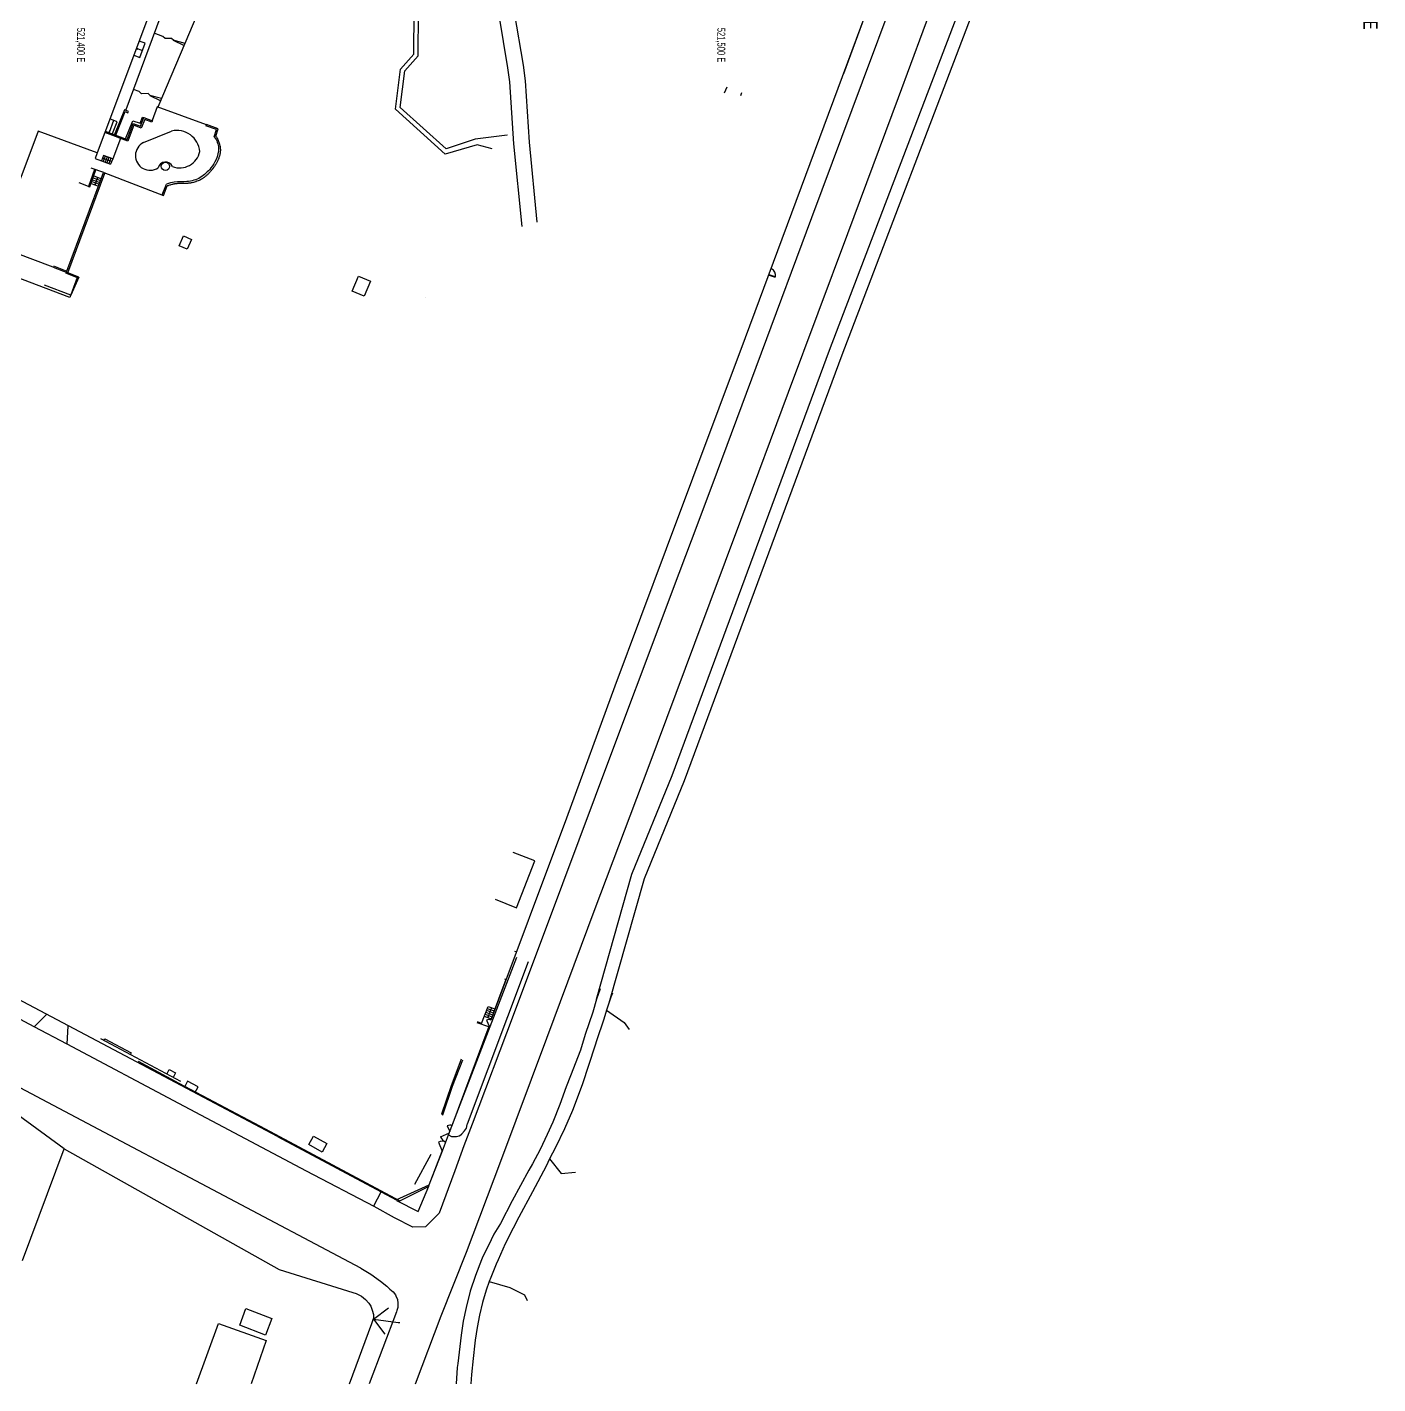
# Model space of a CAD drawing. Header units: millimetres. Extents: x 521005098 to 522149999836, y 174611071 to 175300000107.
# Drawn here: x 521890210998 to 522101158671, y 174699999600 to 174911895531 of the extents above; entities that cross this region are included whole.
import ezdxf
from ezdxf.enums import TextEntityAlignment as Align

# ---------------------------------------------------------------- set-up
doc = ezdxf.new("R2010")
doc.units = ezdxf.units.MM
doc.header["$LTSCALE"] = 200
for name, color, linetype in [('0-35TEXT', 3, 'Continuous'), ('siteplan$0$0-35TEXT', 3, 'Continuous'), ('siteplan$0$siteplan$0$10', 1, 'Continuous'), ('siteplan$0$siteplan$0$14', 1, 'Continuous'), ('siteplan$0$siteplan$0$15', 1, 'Continuous'), ('siteplan$0$siteplan$0$19', 1, 'Continuous'), ('siteplan$0$siteplan$0$20', 1, 'Continuous'), ('siteplan$0$siteplan$0$22', 1, 'Continuous'), ('siteplan$0$siteplan$0$25', 1, 'Continuous'), ('siteplan$0$siteplan$0$28', 1, 'Continuous'), ('siteplan$0$siteplan$0$34', 1, 'Continuous'), ('siteplan$0$siteplan$0$46', 1, 'Continuous'), ('siteplan$0$siteplan$0$5', 1, 'Continuous'), ('siteplan$0$siteplan$0$8', 1, 'Continuous'), ('siteplan$0$siteplan$0$9', 1, 'Continuous'), ('siteplan$0$siteplan$0$Grid-txt', 1, 'Continuous')]:
    doc.layers.add(name, color=color, linetype=linetype)
doc.layers.get('siteplan$0$0-35TEXT').off()
doc.styles.add('siteplan$0$siteplan$0$Arial', font='arial.ttf', dxfattribs={"width": 0.65})

# ---------------------------------------------------------------- blocks, each defined once
blk = doc.blocks.new('siteplan$0$siteplan')
at = {"layer": 'siteplan$0$siteplan$0$10', "color": 8}
for p, q in [((21515.53, 74761.43), (21555.44, 74865.98)), ((21517.48, 74760.69), (21557.38, 74865.23)), ((21490.94, 74695.01), (21515.53, 74761.43)), ((21492.89, 74694.25), (21517.48, 74760.69)), ((21484.67, 74679.62), (21490.94, 74695.01)), ((21486.65, 74678.94), (21492.89, 74694.25)), ((21479.12, 74660.06), (21484.67, 74679.62)), ((21481.13, 74659.49), (21486.65, 74678.94)), ((21479.69, 74661.69), (21479.12, 74660.06)), ((21479.12, 74660.06), (21478.56, 74658.06)), ((21481.38, 74660.38), (21480.69, 74658.38)), ((21481.62, 74661), (21481.38, 74660.38)), ((21478.56, 74658.06), (21477.38, 74654.56)), ((21480.69, 74658.38), (21480.25, 74656.94)), ((21480.25, 74656.94), (21479.12, 74653.56)), ((21477.38, 74654.56), (21476.62, 74652.12)), ((21479.12, 74653.56), (21478.94, 74652.88)), ((21476.62, 74652.12), (21475.06, 74648.12)), ((21478.94, 74652.88), (21476.88, 74646.69)), ((21475.06, 74648.12), (21474.38, 74646.38)), ((21474.38, 74646.38), (21473.38, 74643.62)), ((21476.88, 74646.69), (21475.38, 74642.69)), ((21473.38, 74643.62), (21472.31, 74640.88)), ((21475.38, 74642.69), (21474.12, 74639.81)), ((21472.31, 74640.88), (21471.44, 74638.94)), ((21471.44, 74638.94), (21470.31, 74636.62)), ((21474.12, 74639.81), (21472.75, 74636.94)), ((21470.31, 74636.62), (21469.12, 74634.38)), ((21472.75, 74636.94), (21471.81, 74635.12)), ((21469.12, 74634.38), (21468.56, 74633.38)), ((21471.25, 74634), (21469.12, 74630)), ((21471.81, 74635.12), (21471.25, 74634)), ((21468.56, 74633.38), (21465.94, 74628.56)), ((21469.12, 74630), (21467, 74626.06)), ((21465.94, 74628.56), (21464.12, 74625.06)), ((21467, 74626.06), (21466.12, 74624.31)), ((21464.12, 74625.06), (21463.12, 74623.38)), ((21466.12, 74624.31), (21464.88, 74621.88)), ((21462.25, 74621.62), (21461.38, 74619.88)), ((21463.12, 74623.38), (21462.25, 74621.62)), ((21464.88, 74621.88), (21463.75, 74619.38)), ((21461.19, 74619.38), (21460.25, 74616.94)), ((21461.38, 74619.88), (21461.19, 74619.38)), ((21463.75, 74619.38), (21463.44, 74618.69)), ((21463.44, 74618.69), (21462.62, 74616.62)), ((21460.25, 74616.94), (21459.38, 74614.5)), ((21462.38, 74616), (21461.88, 74614.62)), ((21462.62, 74616.62), (21462.38, 74616)), ((21459.38, 74614.5), (21458.75, 74611.94)), ((21461.88, 74614.62), (21461.31, 74612.69)), ((21458.75, 74611.94), (21458.31, 74609.81)), ((21460.88, 74610.75), (21460.5, 74608.81)), ((21461.31, 74612.69), (21460.88, 74610.75)), ((21458.31, 74609.81), (21458, 74607.62)), ((21460.5, 74608.81), (21460.19, 74606.81)), ((21458, 74607.62), (21457.5, 74603.19)), ((21460.19, 74606.81), (21460.12, 74606.38)), ((21460.12, 74606.38), (21459.88, 74603.94)), ((21457.38, 74602.56), (21457.2, 74600)), ((21457.5, 74603.19), (21457.38, 74602.56)), ((21459.88, 74603.94), (21459.62, 74601.44)), ((21459.62, 74601.44), (21459.48, 74600))]:
    blk.add_line(p, q, dxfattribs=at)
at = {"layer": 'siteplan$0$siteplan$0$14', "color": 8}
for p, q in [((21528.37, 74824.16), (21520.62, 74803.28)), ((21520.62, 74803.28), (21512.72, 74782.13)), ((21512.72, 74782.13), (21504.86, 74760.95)), ((21504.86, 74760.95), (21497.13, 74740.26)), ((21497.13, 74740.26), (21493.89, 74731.64)), ((21493.89, 74731.64), (21491.11, 74724.2)), ((21491.11, 74724.2), (21489.04, 74718.66)), ((21489.04, 74718.66), (21481.48, 74698.56)), ((21481.48, 74698.56), (21473.8, 74678.1)), ((21473.8, 74678.1), (21466.09, 74657.52)), ((21391.32, 74655.77), (21374.88, 74664.47)), ((21466.09, 74657.52), (21459.71, 74640.58)), ((21396.47, 74653.06), (21391.32, 74655.77)), ((21413.89, 74643.8), (21396.47, 74653.06)), ((21433.85, 74633.24), (21413.89, 74643.8)), ((21459.71, 74640.58), (21458.41, 74637.18)), ((21458.41, 74637.18), (21456.98, 74633.27)), ((21444.4, 74627.72), (21433.85, 74633.24)), ((21456.98, 74633.27), (21454.54, 74626.64)), ((21447.6, 74625.94), (21444.4, 74627.72)), ((21450.44, 74624.47), (21447.6, 74625.94)), ((21454.54, 74626.64), (21452.42, 74624.52)), ((21452.42, 74624.52), (21450.44, 74624.47)), ((21416.68, 74600), (21420.12, 74609.44)), ((21420.12, 74609.44), (21427.56, 74606.75)), ((21427.56, 74606.75), (21425.19, 74600))]:
    blk.add_line(p, q, dxfattribs=at)
at = {"layer": 'siteplan$0$siteplan$0$15', "color": 8}
for p, q in [((21480.69, 74658.38), (21483.44, 74656.44)), ((21483.44, 74656.44), (21484.24, 74655.34)), ((21471.81, 74635.12), (21473.62, 74632.88)), ((21473.62, 74632.88), (21475.83, 74633.06)), ((21462.38, 74616), (21465.62, 74615.06)), ((21465.62, 74615.06), (21467.88, 74613.88)), ((21467.88, 74613.88), (21468.28, 74613.04))]:
    blk.add_line(p, q, dxfattribs=at)
at = {"layer": 'siteplan$0$siteplan$0$19', "color": 8}
for p, q in [((21412.37, 74817.21), (21405.64, 74798.99)), ((21410.65, 74799.43), (21416.94, 74814.17)), ((21411.38, 74810.45), (21410.06, 74810.94)), ((21411.76, 74810.11), (21411.38, 74810.45)), ((21412.77, 74810.14), (21411.76, 74810.11)), ((21413.14, 74809.79), (21412.77, 74810.14)), ((21408.2, 74808.23), (21407.27, 74808.58)), ((21407.27, 74808.58), (21407.47, 74808.47)), ((21407.49, 74808.53), (21407.27, 74808.58)), ((21407.3, 74808.56), (21407.3, 74808.57)), ((21407.32, 74808.55), (21407.31, 74808.57)), ((21407.33, 74808.55), (21407.32, 74808.57)), ((21407.34, 74808.54), (21407.33, 74808.56)), ((21407.36, 74808.53), (21407.35, 74808.56)), ((21407.37, 74808.52), (21407.36, 74808.56)), ((21407.39, 74808.51), (21407.37, 74808.55)), ((21407.4, 74808.51), (21407.38, 74808.55)), ((21407.42, 74808.5), (21407.39, 74808.55)), ((21407.43, 74808.49), (21407.41, 74808.55)), ((21407.45, 74808.48), (21407.42, 74808.54)), ((21407.46, 74808.47), (21407.43, 74808.54)), ((21407.47, 74808.48), (21407.44, 74808.54)), ((21407.48, 74808.49), (21407.46, 74808.53)), ((21407.48, 74808.51), (21407.47, 74808.53)), ((21407.47, 74808.47), (21407.49, 74808.53)), ((21407.49, 74808.52), (21407.48, 74808.53)), ((21408.64, 74809.37), (21407.7, 74809.72)), ((21407.8, 74807.16), (21408.64, 74809.37)), ((21413.03, 74809.85), (21414.76, 74809.01)), ((21414.89, 74809.36), (21413.03, 74809.85)), ((21413.17, 74809.78), (21413.14, 74809.79)), ((21414.76, 74809.01), (21414.89, 74809.36)), ((21406.87, 74807.51), (21407.8, 74807.16)), ((21407.71, 74801.84), (21406.82, 74802.17)), ((21408.08, 74801.5), (21407.71, 74801.84)), ((21409.1, 74801.53), (21408.08, 74801.5)), ((21409.47, 74801.18), (21409.1, 74801.53)), ((21409.36, 74801.24), (21411.08, 74800.4)), ((21411.22, 74800.75), (21409.36, 74801.24)), ((21409.5, 74801.17), (21409.47, 74801.18)), ((21410.54, 74799.47), (21409.73, 74797.32)), ((21418.2, 74796.65), (21410.54, 74799.47)), ((21411.08, 74800.4), (21411.22, 74800.75)), ((21403.71, 74797.33), (21403, 74795.43)), ((21404.25, 74797.13), (21403.12, 74797.55)), ((21405.43, 74798.99), (21403.85, 74795.11)), ((21404.05, 74795.02), (21405.54, 74798.7)), ((21406.04, 74798.72), (21405.43, 74798.99)), ((21405.54, 74798.7), (21405.95, 74798.52)), ((21405.58, 74794.45), (21406.7, 74797.27)), ((21405.95, 74798.52), (21406.04, 74798.72)), ((21406.7, 74797.27), (21407.84, 74796.9)), ((21407.84, 74796.9), (21408.22, 74797.86)), ((21407.91, 74796.41), (21408.45, 74797.78)), ((21408.57, 74797.49), (21408.03, 74796.12)), ((21408.22, 74797.86), (21408.45, 74797.78)), ((21408.45, 74797.78), (21409.78, 74797.27)), ((21409.7, 74797.06), (21408.57, 74797.49)), ((21409.78, 74797.27), (21409.7, 74797.06)), ((21405.94, 74794.07), (21402.33, 74795.45)), ((21402.41, 74795.65), (21405.81, 74794.36)), ((21403.05, 74795.65), (21403, 74795.43)), ((21403, 74795.43), (21403.1, 74795.62)), ((21403.01, 74795.46), (21403, 74795.45)), ((21403.04, 74795.52), (21403.01, 74795.5)), ((21403.04, 74795.5), (21403.01, 74795.49)), ((21403.03, 74795.49), (21403.01, 74795.48)), ((21403.02, 74795.47), (21403.01, 74795.47)), ((21403.07, 74795.56), (21403.02, 74795.54)), ((21403.06, 74795.55), (21403.02, 74795.53)), ((21403.05, 74795.53), (21403.02, 74795.52)), ((21403.1, 74795.62), (21403.03, 74795.59)), ((21403.09, 74795.6), (21403.03, 74795.58)), ((21403.08, 74795.59), (21403.03, 74795.56)), ((21403.08, 74795.57), (21403.03, 74795.55)), ((21403.07, 74795.64), (21403.04, 74795.63)), ((21403.1, 74795.63), (21403.04, 74795.6)), ((21403.08, 74795.63), (21403.04, 74795.61)), ((21403.1, 74795.62), (21403.05, 74795.65)), ((21403.06, 74795.64), (21403.05, 74795.64)), ((21403.53, 74795.29), (21404.25, 74797.13)), ((21405.81, 74794.36), (21406.76, 74796.85)), ((21406.89, 74796.57), (21405.94, 74794.07)), ((21406.76, 74796.85), (21407.91, 74796.41)), ((21408.03, 74796.12), (21406.89, 74796.57)), ((21408.4, 74793.87), (21412.77, 74795.66)), ((21418.21, 74796.69), (21418.13, 74796.48)), ((21419.77, 74795.89), (21418.13, 74796.48)), ((21420.04, 74796.02), (21418.21, 74796.69)), ((21419.42, 74794.76), (21419.77, 74795.89)), ((21419.69, 74794.88), (21420.04, 74796.02)), ((21465.18, 74795.04), (21465.17, 74795.07)), ((21404.79, 74794.52), (21403.57, 74791.33)), ((21401.13, 74792.25), (21400.81, 74791.39)), ((21400.81, 74791.39), (21403.25, 74790.48)), ((21402.14, 74791.85), (21401.82, 74791.02)), ((21403.4, 74790.9), (21401.98, 74791.43)), ((21401.98, 74791.43), (21402.17, 74791.33)), ((21402.2, 74791.38), (21401.98, 74791.43)), ((21402.01, 74791.42), (21402, 74791.43)), ((21402.02, 74791.41), (21402.02, 74791.43)), ((21402.04, 74791.4), (21402.03, 74791.42)), ((21402.05, 74791.39), (21402.04, 74791.42)), ((21402.07, 74791.39), (21402.05, 74791.42)), ((21402.08, 74791.38), (21402.07, 74791.41)), ((21402.1, 74791.37), (21402.08, 74791.41)), ((21402.11, 74791.36), (21402.09, 74791.41)), ((21402.42, 74791.76), (21402.1, 74790.91)), ((21402.12, 74791.36), (21402.1, 74791.41)), ((21402.14, 74791.35), (21402.11, 74791.4)), ((21402.15, 74791.34), (21402.13, 74791.4)), ((21403.57, 74791.33), (21402.14, 74791.85)), ((21402.17, 74791.33), (21402.14, 74791.4)), ((21402.18, 74791.34), (21402.15, 74791.4)), ((21402.18, 74791.35), (21402.16, 74791.39)), ((21402.17, 74791.33), (21402.2, 74791.38)), ((21402.19, 74791.36), (21402.18, 74791.39)), ((21402.19, 74791.38), (21402.19, 74791.39)), ((21402.71, 74791.65), (21402.39, 74790.8)), ((21402.99, 74791.55), (21402.67, 74790.69)), ((21403.28, 74791.44), (21402.96, 74790.58)), ((21403.57, 74791.33), (21403.25, 74790.48)), ((21396.43, 74773.8), (21402.16, 74789.17)), ((21396.56, 74773.51), (21402.37, 74789.1)), ((21400.75, 74789.68), (21399.81, 74787)), ((21400.02, 74786.93), (21400.96, 74789.6)), ((21402.17, 74789.17), (21400.19, 74789.88)), ((21402.17, 74789.17), (21411.49, 74785.61)), ((21399.81, 74787), (21398.32, 74787.6)), ((21399.81, 74787), (21400.02, 74786.93)), ((21400.22, 74787.5), (21401.37, 74787.06)), ((21400.32, 74787.78), (21401.48, 74787.35)), ((21400.43, 74788.07), (21401.58, 74787.63)), ((21400.54, 74788.36), (21401.69, 74787.92)), ((21400.63, 74788.66), (21401.8, 74788.21)), ((21401.22, 74788.43), (21400.79, 74787.28)), ((21400.84, 74787.49), (21400.79, 74787.28)), ((21400.79, 74787.28), (21400.9, 74787.47)), ((21400.82, 74787.34), (21400.8, 74787.33)), ((21400.82, 74787.32), (21400.8, 74787.31)), ((21400.81, 74787.31), (21400.8, 74787.3)), ((21400.85, 74787.38), (21400.81, 74787.36)), ((21400.84, 74787.36), (21400.81, 74787.35)), ((21400.83, 74787.35), (21400.81, 74787.34)), ((21400.88, 74787.44), (21400.82, 74787.41)), ((21400.87, 74787.42), (21400.82, 74787.4)), ((21400.86, 74787.41), (21400.82, 74787.39)), ((21400.86, 74787.39), (21400.82, 74787.38)), ((21400.88, 74787.48), (21400.83, 74787.46)), ((21400.89, 74787.48), (21400.83, 74787.45)), ((21400.9, 74787.47), (21400.83, 74787.44)), ((21400.89, 74787.45), (21400.83, 74787.42)), ((21400.85, 74787.49), (21400.84, 74787.49)), ((21400.86, 74787.49), (21400.84, 74787.47)), ((21400.9, 74787.47), (21400.84, 74787.49)), ((21411.29, 74785.7), (21411.97, 74787.35)), ((21411.49, 74785.61), (21412.1, 74787.09)), ((21412.1, 74787.09), (21412.1, 74787.09)), ((21411.29, 74785.7), (21411.49, 74785.61)), ((21413.94, 74777.76), (21414.62, 74779.31)), ((21414.62, 74779.31), (21415.88, 74778.75)), ((21415.88, 74778.75), (21415.2, 74777.2)), ((21415.2, 74777.2), (21413.94, 74777.76)), ((21396.88, 74769.69), (21385.75, 74773.88)), ((21394.26, 74774.4), (21396.56, 74773.51)), ((21394.34, 74774.61), (21396.43, 74773.8)), ((21396.19, 74773.5), (21398, 74772.81)), ((21398.27, 74772.84), (21396.56, 74773.51)), ((21398, 74772.81), (21396.88, 74769.69)), ((21398.27, 74772.84), (21397.03, 74770.06)), ((21440.98, 74770.66), (21441.96, 74773.01)), ((21441.96, 74773.01), (21443.84, 74772.22)), ((21443.84, 74772.22), (21442.86, 74769.88)), ((21397.03, 74770.06), (21392.9, 74771.62)), ((21442.86, 74769.88), (21440.98, 74770.66)), ((21452.4, 74769.61), (21452.4, 74769.61)), ((21466.33, 74667.6), (21466.68, 74667.47)), ((21464.99, 74663.18), (21462.67, 74657.03)), ((21464.74, 74663.27), (21464.99, 74663.18)), ((21391.32, 74655.77), (21393.26, 74657.71)), ((21461.18, 74656.3), (21462.2, 74658.95)), ((21461.61, 74657.43), (21462.67, 74657.03)), ((21461.73, 74657.74), (21462.78, 74657.34)), ((21461.85, 74658.04), (21462.89, 74657.64)), ((21461.96, 74658.34), (21463.01, 74657.94)), ((21462.08, 74658.65), (21463.13, 74658.25)), ((21462.71, 74658.76), (21462.14, 74657.23)), ((21462.19, 74657.45), (21462.14, 74657.23)), ((21462.14, 74657.23), (21462.25, 74657.43)), ((21462.18, 74657.3), (21462.15, 74657.29)), ((21462.21, 74657.36), (21462.16, 74657.34)), ((21462.2, 74657.35), (21462.16, 74657.33)), ((21462.19, 74657.33), (21462.16, 74657.32)), ((21462.19, 74657.32), (21462.16, 74657.3)), ((21462.23, 74657.4), (21462.17, 74657.38)), ((21462.23, 74657.39), (21462.17, 74657.36)), ((21462.22, 74657.38), (21462.17, 74657.35)), ((21462.21, 74657.44), (21462.18, 74657.43)), ((21462.22, 74657.43), (21462.18, 74657.41)), ((21462.24, 74657.43), (21462.18, 74657.4)), ((21462.24, 74657.42), (21462.18, 74657.39)), ((21462.25, 74657.43), (21462.19, 74657.45)), ((21462.2, 74657.44), (21462.19, 74657.44)), ((21462.2, 74658.95), (21463.24, 74658.55)), ((21396.47, 74653.06), (21396.6, 74655.94)), ((21462.31, 74655.77), (21460.5, 74656.41)), ((21461.18, 74656.3), (21460.54, 74656.52)), ((21462.17, 74657.29), (21462.15, 74657.28)), ((21462.16, 74657.27), (21462.15, 74657.27)), ((21462.16, 74657.26), (21462.15, 74657.25)), ((21414.21, 74647.2), (21401.7, 74653.87)), ((21402.19, 74653.62), (21402.35, 74653.91)), ((21402.35, 74653.91), (21406.46, 74651.69)), ((21406.46, 74651.69), (21406.32, 74651.41)), ((21412.02, 74648.37), (21412.4, 74649.08)), ((21412.4, 74649.08), (21413.4, 74648.56)), ((21458.02, 74650.69), (21456.43, 74646.54)), ((21456.64, 74646.47), (21458.23, 74650.61)), ((21413.4, 74648.56), (21413.02, 74647.84)), ((21415.28, 74647.29), (21414.77, 74646.32)), ((21416.91, 74646.4), (21415.28, 74647.29)), ((21416.41, 74645.45), (21416.91, 74646.4)), ((21456.43, 74646.54), (21454.93, 74642.1)), ((21455.15, 74642.02), (21456.64, 74646.47)), ((21454.93, 74642.1), (21455.15, 74642.02)), ((21434.19, 74637.38), (21434.95, 74638.71)), ((21434.95, 74638.71), (21437.04, 74637.53)), ((21436.28, 74636.19), (21434.19, 74637.38)), ((21437.04, 74637.53), (21436.28, 74636.19)), ((21450.77, 74631.19), (21453.3, 74635.9)), ((21445.47, 74629.93), (21444.31, 74627.76)), ((21451.27, 74626.93), (21452.94, 74630.89)), ((21447.91, 74628.64), (21451.27, 74626.93))]:
    blk.add_line(p, q, dxfattribs=at)
blk.add_circle((21411.81, 74790.15), 0.65, dxfattribs=at)
for centre, radius, start, end in [((21413.6, 74792.18), 3.58, 4.6726, 103.469), ((21409.4, 74791.82), 2.28, 115.9706, 304.0444), ((21411.83, 74789.62), 1.2, 24.5643, 164.7363), ((21414.04, 74793.1), 3.19, 249.3613, 348.6373)]:
    blk.add_arc(centre, radius, start, end, dxfattribs=at)
at = {"layer": 'siteplan$0$siteplan$0$20', "color": 8}
for p, q in [((21394.26, 74774.4), (21362.12, 74786.5)), ((21396, 74636.69), (21388.81, 74641.94)), ((21396, 74636.69), (21429.56, 74617.88)), ((21429.56, 74617.88), (21441.06, 74614.25)), ((21441.06, 74614.25), (21441.62, 74614.12)), ((21441.62, 74614.12), (21442.44, 74613.69)), ((21442.44, 74613.69), (21443.06, 74613.19)), ((21443.06, 74613.19), (21443.56, 74612.62)), ((21443.56, 74612.62), (21443.88, 74612.12)), ((21443.88, 74612.12), (21444.12, 74611.5)), ((21444.12, 74611.5), (21444.31, 74610.81)), ((21444.31, 74610.81), (21444.31, 74610.19)), ((21440.56, 74600), (21444.06, 74609.44)), ((21444.06, 74609.44), (21444.31, 74610.19))]:
    blk.add_line(p, q, dxfattribs=at)
at = {"layer": 'siteplan$0$siteplan$0$22', "color": 8}
for points, knots in [([(21419.42, 74794.76), (21419.86, 74794.2), (21420.28, 74793.05), (21419.85, 74791.25), (21418.81, 74789.69), (21417.36, 74788.25), (21415.23, 74787.66), (21413.44, 74787.83), (21412.44, 74787.53), (21411.97, 74787.35)], [0, 0, 0, 0, 0.142868, 0.289323, 0.409516, 0.584161, 0.754896, 0.90831, 1, 1, 1, 1]), ([(21419.69, 74794.88), (21419.81, 74794.69), (21419.86, 74794.59), (21419.96, 74794.38), (21420, 74794.28), (21420.08, 74794.09), (21420.12, 74794.01), (21420.18, 74793.83), (21420.21, 74793.74), (21420.27, 74793.57), (21420.29, 74793.48), (21420.33, 74793.31), (21420.34, 74793.24), (21420.36, 74793.15), (21420.36, 74793.12), (21420.36, 74793.08), (21420.37, 74793.06), (21420.37, 74793.03), (21420.37, 74793.02), (21420.37, 74792.99), (21420.38, 74792.98), (21420.38, 74792.94), (21420.38, 74792.92), (21420.38, 74792.84), (21420.39, 74792.79), (21420.39, 74792.64), (21420.38, 74792.55), (21420.37, 74792.37), (21420.35, 74792.28), (21420.33, 74792.1), (21420.31, 74792.01), (21420.26, 74791.83), (21420.24, 74791.75), (21420.19, 74791.57), (21420.16, 74791.49), (21420.09, 74791.32), (21420.06, 74791.23), (21420.01, 74791.11), (21420, 74791.08), (21419.95, 74790.98), (21419.92, 74790.92), (21419.85, 74790.79), (21419.82, 74790.72), (21419.71, 74790.54), (21419.64, 74790.41), (21419.49, 74790.18), (21419.41, 74790.06), (21419.3, 74789.91), (21419.27, 74789.88), (21419.23, 74789.82), (21419.21, 74789.79), (21419.17, 74789.75), (21419.16, 74789.73), (21419.14, 74789.7), (21419.12, 74789.68), (21419.1, 74789.66), (21419.09, 74789.64), (21419.06, 74789.6), (21419.04, 74789.57), (21418.97, 74789.49), (21418.92, 74789.44), (21418.78, 74789.28), (21418.69, 74789.17), (21418.49, 74788.97), (21418.38, 74788.87), (21418.17, 74788.68), (21418.06, 74788.58), (21417.83, 74788.41), (21417.71, 74788.33), (21417.55, 74788.22), (21417.51, 74788.2), (21417.45, 74788.16), (21417.43, 74788.15), (21417.39, 74788.13), (21417.36, 74788.11), (21417.3, 74788.08), (21417.28, 74788.06), (21417.19, 74788.02), (21417.13, 74787.99), (21416.96, 74787.91), (21416.84, 74787.86), (21416.6, 74787.77), (21416.48, 74787.73), (21416.24, 74787.66), (21416.11, 74787.63), (21415.81, 74787.56), (21415.63, 74787.53), (21415.41, 74787.51), (21415.37, 74787.5), (21415.3, 74787.5), (21415.27, 74787.49), (21415.23, 74787.49), (21415.22, 74787.49), (21415.19, 74787.49), (21415.18, 74787.49), (21415.14, 74787.48), (21415.12, 74787.48), (21415.05, 74787.48), (21415, 74787.48), (21414.95, 74787.47)], [0, 0, 0, 0, 0.032879, 0.032879, 0.065758, 0.065758, 0.09249, 0.09249, 0.119221, 0.119221, 0.145952, 0.145952, 0.1669, 0.1669, 0.173553, 0.173553, 0.178802, 0.178802, 0.182544, 0.182544, 0.185845, 0.185845, 0.193215, 0.193215, 0.207955, 0.207955, 0.233579, 0.233579, 0.259203, 0.259203, 0.284826, 0.284826, 0.31045, 0.31045, 0.336073, 0.336073, 0.361697, 0.361697, 0.37215, 0.37215, 0.393055, 0.393055, 0.413961, 0.413961, 0.455275, 0.455275, 0.496589, 0.496589, 0.509116, 0.509116, 0.518838, 0.518838, 0.525632, 0.525632, 0.530817, 0.530817, 0.536003, 0.536003, 0.546374, 0.546374, 0.567116, 0.567116, 0.6086, 0.6086, 0.650084, 0.650084, 0.691568, 0.691568, 0.733052, 0.733052, 0.746852, 0.746852, 0.752652, 0.752652, 0.761823, 0.761823, 0.770995, 0.770995, 0.789337, 0.789337, 0.826022, 0.826022, 0.862708, 0.862708, 0.899393, 0.899393, 0.951148, 0.951148, 0.962682, 0.962682, 0.971738, 0.971738, 0.97527, 0.97527, 0.978803, 0.978803, 0.985869, 0.985869, 1, 1, 1, 1]), ([(21414.95, 74787.47), (21414.85, 74787.47), (21414.76, 74787.47), (21414.57, 74787.47), (21414.48, 74787.47), (21414.3, 74787.46), (21414.21, 74787.46), (21414.03, 74787.46), (21413.94, 74787.46), (21413.76, 74787.45), (21413.67, 74787.45), (21413.5, 74787.43), (21413.41, 74787.43), (21413.32, 74787.41), (21413.31, 74787.41), (21413.29, 74787.41), (21413.28, 74787.4), (21413.25, 74787.4), (21413.24, 74787.4), (21413.21, 74787.39), (21413.19, 74787.39), (21413.12, 74787.38), (21413.08, 74787.37), (21412.96, 74787.34), (21412.87, 74787.32), (21412.71, 74787.28), (21412.63, 74787.25), (21412.47, 74787.2), (21412.38, 74787.18), (21412.26, 74787.14), (21412.22, 74787.13), (21412.1, 74787.09)], [0, 0, 0, 0, 0.095584, 0.095584, 0.191169, 0.191169, 0.286753, 0.286753, 0.382337, 0.382337, 0.477921, 0.477921, 0.573506, 0.573506, 0.585849, 0.585849, 0.598216, 0.598216, 0.610584, 0.610584, 0.63532, 0.63532, 0.684791, 0.684791, 0.775791, 0.775791, 0.86679, 0.86679, 0.95779, 0.95779, 1, 1, 1, 1])]:
    blk.add_open_spline(points, degree=3, knots=knots, dxfattribs=at)
at = {"layer": 'siteplan$0$siteplan$0$25', "color": 8}
for p, q in [((21517.74, 74804.66), (21536.21, 74854.42)), ((21502.38, 74763.43), (21521.91, 74815.94)), ((21490.08, 74730.46), (21502.38, 74763.43)), ((21482.07, 74709.04), (21490.08, 74730.46)), ((21474.49, 74688.38), (21482.07, 74709.04)), ((21462.7, 74656.83), (21474.49, 74688.38)), ((21469.48, 74681.71), (21466.13, 74682.99)), ((21466.62, 74674.37), (21469.48, 74681.71)), ((21463.29, 74675.68), (21466.62, 74674.37)), ((21429.3, 74638.63), (21387.82, 74660.59)), ((21456.59, 74640.34), (21462.35, 74655.89)), ((21461.94, 74656.8), (21462.35, 74655.89)), ((21429.3, 74638.63), (21447.85, 74628.73)), ((21454.76, 74638.58), (21456.16, 74639.19)), ((21455.83, 74640.31), (21456.24, 74639.41)), ((21456.16, 74639.19), (21456.24, 74639.41)), ((21452.98, 74631.07), (21455.05, 74636.35)), ((21454.44, 74637.75), (21455.05, 74636.35)), ((21447.85, 74628.73), (21452.98, 74631.07))]:
    blk.add_line(p, q, dxfattribs=at)
for centre, radius, start, end in [((21462.35, 74655.89), 1, 69.6579, 114.6579), ((21456.24, 74639.41), 0.992, 69.6579, 114.6579), ((21456.16, 74639.19), 1.53, 203.5858, 248.5858), ((21455.05, 74636.35), 1.53, 68.5858, 113.5858)]:
    blk.add_arc(centre, radius, start, end, dxfattribs=at)
at = {"layer": 'siteplan$0$siteplan$0$28', "color": 8}
for p, q in [((21506.11, 74773.23), (21506.09, 74773.18)), ((21506.09, 74773.18), (21507.04, 74772.86)), ((21507.05, 74772.9), (21506.11, 74773.23)), ((21507.04, 74772.86), (21507.05, 74772.9))]:
    blk.add_line(p, q, dxfattribs=at)
blk.add_arc((21505.88, 74773.11), 1.2, 349.8165, 60.9836, dxfattribs=at)
at = {"layer": 'siteplan$0$siteplan$0$34', "color": 8}
for p, q in [((21444.31, 74610.12), (21446.65, 74611.9)), ((21444.31, 74610.12), (21446.09, 74607.78)), ((21444.31, 74610.12), (21448.17, 74609.6)), ((21448.17, 74609.6), (21448.43, 74609.56))]:
    blk.add_line(p, q, dxfattribs=at)
at = {"layer": 'siteplan$0$siteplan$0$46', "color": 8}
for p, q in [((21450.6, 74807.68), (21450.63, 74814.37)), ((21451.3, 74807.41), (21451.33, 74814.26)), ((21467.72, 74805.93), (21466.34, 74814.18)), ((21463.88, 74813.77), (21465.25, 74805.52)), ((21448.51, 74805.35), (21450.6, 74807.68)), ((21449.18, 74805.05), (21451.3, 74807.41)), ((21468.03, 74803.52), (21467.72, 74805.93)), ((21447.75, 74799.09), (21448.51, 74805.35)), ((21448.49, 74799.37), (21449.18, 74805.05)), ((21465.25, 74805.52), (21465.53, 74803.35)), ((21468.66, 74793.93), (21468.03, 74803.52)), ((21465.53, 74803.35), (21466.17, 74793.69)), ((21499.46, 74802.54), (21499.09, 74801.57)), ((21501.79, 74801.65), (21501.61, 74801.16)), ((21455.67, 74792.87), (21448.49, 74799.37)), ((21455.5, 74792.07), (21447.75, 74799.09)), ((21465.18, 74795.04), (21460.19, 74794.4)), ((21460.48, 74793.51), (21455.5, 74792.07)), ((21460.19, 74794.4), (21455.67, 74792.87)), ((21462.85, 74792.89), (21460.48, 74793.51)), ((21466.17, 74793.69), (21467.47, 74780.76)), ((21469.87, 74781.45), (21468.66, 74793.93))]:
    blk.add_line(p, q, dxfattribs=at)
at = {"layer": 'siteplan$0$siteplan$0$5', "color": 8}
for p, q in [((21411.22, 74819.04), (21402.33, 74795.45)), ((21391.92, 74795.63), (21390.92, 74793.01)), ((21401.13, 74792.25), (21391.92, 74795.63)), ((21402.33, 74795.45), (21401.13, 74792.25)), ((21390.92, 74793.01), (21387.6, 74784.13))]:
    blk.add_line(p, q, dxfattribs=at)
at = {"layer": 'siteplan$0$siteplan$0$8', "color": 8}
for p, q in [((21526.27, 74800.93), (21534.37, 74822.77)), ((21518.4, 74779.69), (21526.27, 74800.93)), ((21509.11, 74754.86), (21518.4, 74779.69)), ((21501.68, 74734.9), (21509.11, 74754.86)), ((21494.5, 74715.67), (21501.68, 74734.9)), ((21487.18, 74696.16), (21494.5, 74715.67)), ((21478.94, 74674.22), (21487.18, 74696.16)), ((21471.38, 74653.97), (21478.94, 74674.22)), ((21397.88, 74641.62), (21349.75, 74666.88)), ((21397.88, 74641.62), (21349.75, 74666.88)), ((21459, 74640.62), (21468.5, 74665.94)), ((21464.17, 74634.8), (21471.38, 74653.97)), ((21442.31, 74618.06), (21397.88, 74641.62)), ((21442.31, 74618.06), (21397.88, 74641.62)), ((21458.81, 74639.94), (21458.94, 74640.5)), ((21458.94, 74640.5), (21459, 74640.62)), ((21456, 74638.88), (21456.5, 74638.62)), ((21456.5, 74638.62), (21457.25, 74638.62)), ((21457.25, 74638.62), (21457.69, 74638.75)), ((21457.69, 74638.75), (21458.12, 74639)), ((21458.12, 74639.06), (21458.5, 74639.5)), ((21458.12, 74639), (21458.12, 74639.06)), ((21458.5, 74639.5), (21458.81, 74639.94)), ((21458.83, 74620.57), (21464.17, 74634.8)), ((21454.88, 74610.62), (21458.83, 74620.57)), ((21442.31, 74618.06), (21443.88, 74617.12)), ((21442.31, 74618.06), (21443.88, 74617.12)), ((21443.88, 74617.12), (21445.38, 74616.06)), ((21443.88, 74617.12), (21445.38, 74616.06)), ((21445.38, 74616.06), (21446.38, 74615.25)), ((21445.38, 74616.06), (21446.38, 74615.25)), ((21446.38, 74615.25), (21446.88, 74614.81)), ((21446.38, 74615.25), (21446.88, 74614.81)), ((21446.88, 74614.81), (21447.38, 74614.38)), ((21446.88, 74614.81), (21447.38, 74614.38)), ((21447.38, 74614.38), (21447.75, 74613.88)), ((21447.38, 74614.38), (21447.75, 74613.88)), ((21447.75, 74613.88), (21447.81, 74613.75)), ((21447.75, 74613.88), (21447.81, 74613.75)), ((21447.81, 74613.75), (21448.06, 74613.19)), ((21447.81, 74613.75), (21448.06, 74613.19)), ((21448.06, 74613.19), (21448.12, 74612.62)), ((21448.06, 74613.19), (21448.12, 74612.62)), ((21447.88, 74611.25), (21443.62, 74600)), ((21447.88, 74611.25), (21443.64, 74600)), ((21447.94, 74611.44), (21447.88, 74611.25)), ((21447.94, 74611.44), (21447.88, 74611.25)), ((21448.12, 74611.94), (21447.94, 74611.44)), ((21448.12, 74611.94), (21447.94, 74611.44)), ((21448.12, 74612.62), (21448.12, 74612.56)), ((21448.12, 74612.62), (21448.12, 74612.56)), ((21448.12, 74612.56), (21448.12, 74611.94)), ((21448.12, 74612.56), (21448.12, 74611.94)), ((21450.84, 74600), (21454.88, 74610.62))]:
    blk.add_line(p, q, dxfattribs=at)
at = {"layer": 'siteplan$0$siteplan$0$9', "color": 8}
for p, q in [((21456, 74638.88), (21466.69, 74666.62)), ((21407.56, 74650.38), (21413.88, 74646.94)), ((21413.88, 74646.94), (21427.38, 74639.81)), ((21396, 74636.69), (21388.81, 74641.94)), ((21427.38, 74639.81), (21448.44, 74628.56)), ((21455.06, 74636.38), (21456, 74638.88)), ((21389.5, 74619.25), (21396, 74636.69)), ((21396, 74636.69), (21429.56, 74617.88)), ((21452.88, 74630.81), (21455.06, 74636.38)), ((21448.44, 74628.56), (21452.88, 74630.81)), ((21429.56, 74617.88), (21441.06, 74614.25)), ((21441.06, 74614.25), (21441.62, 74614.12)), ((21441.62, 74614.12), (21442.44, 74613.69)), ((21442.44, 74613.69), (21443.06, 74613.19)), ((21443.06, 74613.19), (21443.56, 74612.62)), ((21423.44, 74609.19), (21424.38, 74611.75)), ((21424.38, 74611.75), (21428.44, 74610.19)), ((21443.56, 74612.62), (21443.88, 74612.12)), ((21443.88, 74612.12), (21444.12, 74611.5)), ((21444.12, 74611.5), (21444.31, 74610.81)), ((21444.31, 74610.81), (21444.31, 74610.19)), ((21427.44, 74607.62), (21423.44, 74609.19)), ((21428.44, 74610.19), (21427.44, 74607.62)), ((21440.56, 74600), (21444.06, 74609.44)), ((21444.06, 74609.44), (21444.31, 74610.19))]:
    blk.add_line(p, q, dxfattribs=at)
at = {"layer": 'siteplan$0$siteplan$0$Grid-txt', "color": 8, "style": 'siteplan$0$siteplan$0$Arial', "width": 0.65}
for s, height, p in [('521,600 E', 2.25, (21600, 74820.83)), ('521,400 E', 1.25, (21398.62, 74811.79)), ('521,500 E', 1.25, (21498.62, 74811.79))]:
    blk.add_text(s, height=height, rotation=270, dxfattribs=at).set_placement(p, align=Align.MIDDLE_LEFT)
blk = doc.blocks.new('siteplan')
at = {"layer": 'siteplan$0$0-35TEXT', "xscale": 1000, "yscale": 1000, "zscale": 1000}
blk.add_blockref('siteplan$0$siteplan', (500000000, 100000000), dxfattribs=at)

msp = doc.modelspace()

# ---------------------------------------------------------------- block references
at = {"layer": '0-35TEXT', "xscale": 1000, "yscale": 1000, "zscale": 1000}
msp.add_blockref('siteplan', (500000094.73971, 99999891.38169), dxfattribs=at)

doc.saveas('drawing.dxf')
